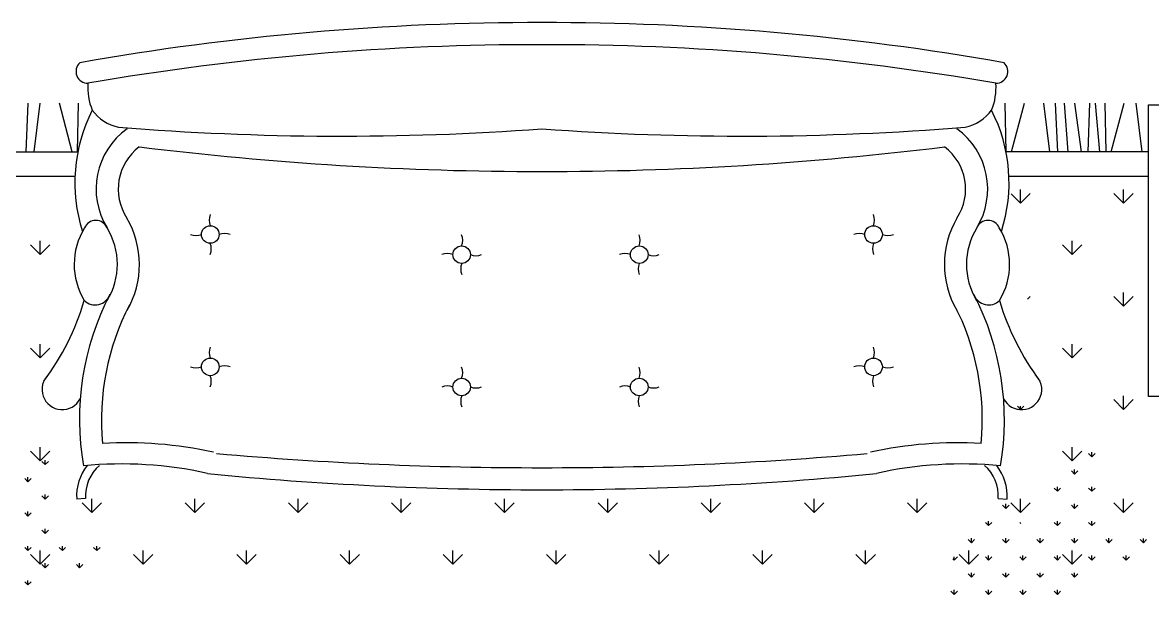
# Model space of a CAD drawing. Header units: inches. Extents: x 10.7 to 53.2, y 13 to 37.8.
# Drawn here: x 12.767 to 15.089, y 25.746 to 26.922 of the extents above; entities that cross this region are included whole.
import ezdxf

# ---------------------------------------------------------------- set-up
doc = ezdxf.new("R2010")
doc.units = ezdxf.units.IN
doc.header["$MEASUREMENT"] = 0
for name, color, linetype in [('02', 2, 'Continuous'), ('1', 1, 'Continuous'), ('4', 4, 'Continuous')]:
    doc.layers.add(name, color=color, linetype=linetype)

msp = doc.modelspace()

# ---------------------------------------------------------------- linework, layer by layer
at = {"layer": '02'}
for p, q in [((12.7738, 26.6567), (12.7782, 26.7567)), ((12.7902, 26.6567), (12.8025, 26.7567)), ((12.8687, 26.6567), (12.8424, 26.7567)), ((12.8795, 26.6567), (12.8817, 26.7567)), ((14.7887, 26.6567), (14.7866, 26.7567)), ((14.7995, 26.6567), (14.8258, 26.7567)), ((14.878, 26.6567), (14.8657, 26.7567)), ((14.8944, 26.6567), (14.89, 26.7567)), ((14.916, 26.6567), (14.9085, 26.7567)), ((14.9435, 26.6567), (14.9293, 26.7567)), ((14.9569, 26.6567), (14.9604, 26.7567)), ((14.9808, 26.6567), (14.9719, 26.7567)), ((14.9937, 26.6567), (14.9916, 26.7567)), ((15.0045, 26.6567), (15.0308, 26.7567)), ((15.0681, 26.6567), (15.0558, 26.7567)), ((12.5873, 26.6567), (12.8802, 26.6567)), ((15.0809, 26.6567), (14.788, 26.6567)), ((12.5873, 26.6067), (12.8742, 26.6067)), ((14.794, 26.6067), (15.0809, 26.6067)), ((12.8959, 25.9435), (12.8777, 25.9425)), ((14.7723, 25.9435), (14.7905, 25.9425))]:
    msp.add_line(p, q, dxfattribs=at)
msp.add_lwpolyline([(15.6809, 26.7531), (15.6809, 26.1531), (15.0809, 26.1531), (15.0809, 26.7531)], close=True, dxfattribs=at)
for centre in [(13.1524, 26.4864), (14.5158, 26.4864), (13.6692, 26.445), (14.0342, 26.445), (13.1524, 26.2142), (13.6692, 26.1729), (14.0342, 26.1729)]:
    msp.add_circle(centre, 0.0181, dxfattribs=at)
for centre, radius, start, end in [((13.824, 21.5343), 5.3879, 89.8928, 100.0464), ((13.8442, 21.5343), 5.3879, 79.9536, 90.1072), ((13.8239, 21.4707), 5.4061, 89.8918, 99.8294), ((13.8443, 21.4707), 5.4061, 80.1706, 90.1082), ((12.9005, 26.8217), 0.0242, 132.5041, 271.1708), ((14.7677, 26.8217), 0.0242, 268.8292, 47.4959), ((13.0197, 26.7879), 0.1191, 175.4, 202.6708), ((14.6485, 26.7879), 0.1191, 337.3292, 4.6), ((13.2023, 26.5927), 0.3283, 152.9589, 197.747), ((12.9827, 26.796), 0.0907, 216.5017, 258.0195), ((14.6855, 26.796), 0.0907, 281.9805, 323.4983), ((14.466, 26.5927), 0.3283, 342.253, 27.0411), ((13.07, 26.5799), 0.1523, 125.5992, 211.6458), ((13.4218, 32.3535), 5.6648, 265.3637, 274.1739), ((14.2464, 32.3535), 5.6648, 265.8261, 274.6363), ((14.5982, 26.5799), 0.1523, 328.3542, 54.4008), ((13.0716, 26.5799), 0.1085, 127.003, 213.2846), ((13.8315, 33.3636), 6.7476, 262.97544, 270.02238), ((13.8367, 33.3636), 6.7476, 269.97762, 277.02456), ((14.5966, 26.5799), 0.1085, 326.7154, 52.997), ((13.1824, 26.5159), 0.0321, 159.3152, 200.6848), ((14.4858, 26.5159), 0.0321, 339.3152, 20.6848), ((13.0155, 26.4249), 0.1429, 148.3098, 211.3116), ((12.9171, 26.4903), 0.0251, 22.6518, 157.3482), ((12.8185, 26.4249), 0.1429, 328.6884, 31.6902), ((12.8198, 26.4249), 0.187, 329.8537, 30.5102), ((14.8484, 26.4249), 0.187, 149.4898, 210.1463), ((14.8497, 26.4249), 0.1429, 148.3098, 211.3116), ((14.7511, 26.4903), 0.0251, 22.6518, 157.3482), ((14.6527, 26.4249), 0.1429, 328.6884, 31.6902), ((13.1229, 26.5164), 0.0321, 249.3152, 290.6848), ((13.1818, 26.4563), 0.0321, 69.3152, 110.6848), ((13.6391, 26.4745), 0.0321, 339.3152, 20.6848), ((14.0041, 26.4745), 0.0321, 339.3152, 20.6848), ((14.4864, 26.4563), 0.0321, 69.3152, 110.6848), ((14.5453, 26.5164), 0.0321, 249.3152, 290.6848), ((13.1223, 26.4569), 0.0321, 339.3152, 20.6848), ((14.5459, 26.4569), 0.0321, 159.3152, 200.6848), ((13.6397, 26.415), 0.0321, 69.3152, 110.6848), ((13.6986, 26.475), 0.0321, 249.3152, 290.6848), ((14.0047, 26.415), 0.0321, 69.3152, 110.6848), ((14.0637, 26.475), 0.0321, 249.3152, 290.6848), ((13.6992, 26.4155), 0.0321, 159.3152, 200.6848), ((14.0642, 26.4155), 0.0321, 159.3152, 200.6848), ((13.4431, 26.1057), 0.5597, 152.6326, 189.7399), ((12.9159, 26.3734), 0.0319, 225.3997, 341.0135), ((14.2251, 26.1057), 0.5597, 350.2601, 27.3674), ((14.7523, 26.3734), 0.0319, 198.9865, 314.6003), ((12.3907, 26.4992), 0.5242, 323.1791, 343.5356), ((13.4431, 26.1057), 0.5143, 152.6326, 185.4349), ((14.2251, 26.1057), 0.5143, 354.5651, 27.3674), ((15.2775, 26.4992), 0.5242, 196.4644, 216.8209), ((13.1824, 26.2437), 0.0321, 159.3152, 200.6848), ((12.8481, 26.1677), 0.0415, 132.7962, 332.8256), ((13.1229, 26.2443), 0.0321, 249.3152, 290.6848), ((13.1818, 26.1842), 0.0321, 69.3152, 110.6848), ((13.6391, 26.2023), 0.0321, 339.3152, 20.6848), ((14.0041, 26.2023), 0.0321, 339.3152, 20.6848), ((14.8201, 26.1677), 0.0415, 207.1744, 47.2038), ((13.1223, 26.1847), 0.0321, 339.3152, 20.6848), ((13.6397, 26.1428), 0.0321, 69.3152, 110.6848), ((14.0047, 26.1428), 0.0321, 69.3152, 110.6848), ((13.6992, 26.1434), 0.0321, 159.3152, 200.6848), ((13.6986, 26.2029), 0.0321, 249.3152, 290.6848), ((14.0642, 26.1434), 0.0321, 159.3152, 200.6848), ((14.0637, 26.2029), 0.0321, 249.3152, 290.6848), ((12.9775, 25.1945), 0.8637, 77.8816, 93.0774), ((14.6907, 25.1945), 0.8637, 86.9226, 102.1184), ((13.8305, 33.6319), 7.625, 264.99598, 270.02724), ((13.8377, 33.6319), 7.625, 269.97276, 275.00402), ((12.9691, 25.1927), 0.8219, 77.5266, 95.4175), ((12.9803, 25.9482), 0.0845, 131.3071, 183.1424), ((14.6991, 25.1927), 0.8219, 84.5825, 102.4734), ((14.6879, 25.9482), 0.0845, 356.8576, 48.6929), ((12.9803, 25.9482), 0.1027, 142.0609, 183.1424), ((13.8304, 33.0373), 7.0757, 264.45447, 270.02989), ((13.8378, 33.0373), 7.0757, 269.97011, 275.54553), ((14.6879, 25.9482), 0.1027, 356.8576, 37.9391)]:
    msp.add_arc(centre, radius, start, end, dxfattribs=at)
at = {"layer": '1'}
for p, q in [((14.8178, 26.5511), (14.7988, 26.5701)), ((14.8178, 26.5511), (14.8178, 26.5793)), ((14.8178, 26.5511), (14.8377, 26.571)), ((15.0299, 26.5511), (15.01, 26.571)), ((15.0299, 26.5511), (15.0299, 26.5793)), ((15.0299, 26.5511), (15.0498, 26.571)), ((12.8025, 26.4451), (12.7827, 26.4649)), ((12.8025, 26.4451), (12.8025, 26.4732)), ((12.8025, 26.4451), (12.8224, 26.4649)), ((14.9239, 26.4451), (14.904, 26.4649)), ((14.9239, 26.4451), (14.9239, 26.4732)), ((14.9239, 26.4451), (14.9438, 26.4649)), ((15.0299, 26.339), (15.0299, 26.3671)), ((14.832, 26.3532), (14.8377, 26.3589)), ((15.0299, 26.339), (15.01, 26.3589)), ((15.0299, 26.339), (15.0498, 26.3589)), ((12.8025, 26.2329), (12.7827, 26.2528)), ((12.8025, 26.2329), (12.8025, 26.2611)), ((12.8025, 26.2329), (12.8224, 26.2528)), ((14.9239, 26.2329), (14.904, 26.2528)), ((14.9239, 26.2329), (14.9239, 26.2611)), ((14.9239, 26.2329), (14.9438, 26.2528)), ((15.0299, 26.1269), (15.0299, 26.155)), ((14.8178, 26.1269), (14.8116, 26.1331)), ((14.8178, 26.1269), (14.8246, 26.1337)), ((14.8178, 26.1269), (14.8178, 26.1333)), ((15.0299, 26.1269), (15.01, 26.1468)), ((15.0299, 26.1269), (15.0498, 26.1468)), ((12.8025, 26.0208), (12.7827, 26.0407)), ((12.8025, 26.0208), (12.8025, 26.0489)), ((12.8025, 26.0208), (12.8224, 26.0407)), ((14.9239, 26.0208), (14.904, 26.0407)), ((14.9239, 26.0208), (14.9239, 26.0489)), ((14.9239, 26.0208), (14.9438, 26.0407)), ((14.9644, 26.0292), (14.9578, 26.0358)), ((14.9644, 26.0292), (14.9644, 26.0385)), ((14.9644, 26.0292), (14.9711, 26.0358)), ((12.813, 26.0132), (12.8063, 26.0198)), ((12.813, 26.0132), (12.813, 26.0226)), ((12.813, 26.0132), (12.8196, 26.0198)), ((14.9291, 25.9938), (14.9225, 26.0004)), ((14.9291, 25.9938), (14.9291, 26.0032)), ((14.9291, 25.9938), (14.9357, 26.0004)), ((12.7776, 25.9778), (12.771, 25.9845)), ((12.7776, 25.9778), (12.7776, 25.9872)), ((12.7776, 25.9778), (12.7842, 25.9845)), ((14.8937, 25.9584), (14.8937, 25.9678)), ((14.8937, 25.9584), (14.9004, 25.9651)), ((14.9644, 25.9584), (14.9578, 25.9651)), ((14.9644, 25.9584), (14.9644, 25.9678)), ((14.9644, 25.9584), (14.9711, 25.9651)), ((12.813, 25.9425), (12.8063, 25.9491)), ((12.813, 25.9425), (12.813, 25.9519)), ((12.813, 25.9425), (12.8196, 25.9491)), ((12.9086, 25.9147), (12.9086, 25.9429)), ((13.1207, 25.9147), (13.1207, 25.9429)), ((13.3329, 25.9147), (13.3329, 25.9429)), ((13.545, 25.9147), (13.545, 25.9429)), ((13.7571, 25.9147), (13.7571, 25.9429)), ((13.9693, 25.9147), (13.9693, 25.9429)), ((14.1814, 25.9147), (14.1814, 25.9429)), ((14.3935, 25.9147), (14.3935, 25.9429)), ((14.6057, 25.9147), (14.6057, 25.9429)), ((14.8178, 25.9147), (14.8178, 25.9429)), ((14.8937, 25.9584), (14.8874, 25.9648)), ((15.0299, 25.9147), (15.0299, 25.9429)), ((12.9086, 25.9147), (12.8887, 25.9346)), ((12.9086, 25.9147), (12.9285, 25.9346)), ((13.1207, 25.9147), (13.1009, 25.9346)), ((13.1207, 25.9147), (13.1406, 25.9346)), ((13.3329, 25.9147), (13.313, 25.9346)), ((13.3329, 25.9147), (13.3528, 25.9346)), ((13.545, 25.9147), (13.5251, 25.9346)), ((13.545, 25.9147), (13.5649, 25.9346)), ((13.7571, 25.9147), (13.7373, 25.9346)), ((13.7571, 25.9147), (13.777, 25.9346)), ((13.9693, 25.9147), (13.9494, 25.9346)), ((13.9693, 25.9147), (13.9892, 25.9346)), ((14.1814, 25.9147), (14.1615, 25.9346)), ((14.1814, 25.9147), (14.2013, 25.9346)), ((14.3935, 25.9147), (14.3736, 25.9346)), ((14.3935, 25.9147), (14.4134, 25.9346)), ((14.6057, 25.9147), (14.5858, 25.9346)), ((14.6057, 25.9147), (14.6256, 25.9346)), ((14.7877, 25.9231), (14.781, 25.9297)), ((14.7877, 25.9231), (14.7877, 25.9325)), ((14.7877, 25.9231), (14.7943, 25.9297)), ((14.8178, 25.9147), (14.7979, 25.9346)), ((14.8178, 25.9147), (14.8377, 25.9346)), ((14.9291, 25.9231), (14.9225, 25.9297)), ((14.9291, 25.9231), (14.9291, 25.9325)), ((14.9291, 25.9231), (14.9357, 25.9297)), ((15.0299, 25.9147), (15.01, 25.9346)), ((15.0299, 25.9147), (15.0498, 25.9346)), ((12.7776, 25.9071), (12.771, 25.9138)), ((12.7776, 25.9071), (12.7776, 25.9165)), ((12.7776, 25.9071), (12.7842, 25.9138)), ((14.7523, 25.8877), (14.7523, 25.8971)), ((14.8937, 25.8877), (14.8937, 25.8971)), ((14.9644, 25.8877), (14.9644, 25.8971)), ((12.813, 25.8718), (12.8063, 25.8784)), ((12.813, 25.8718), (12.813, 25.8811)), ((12.813, 25.8718), (12.8196, 25.8784)), ((14.7523, 25.8877), (14.7457, 25.8944)), ((14.7523, 25.8877), (14.7589, 25.8944)), ((14.8184, 25.8924), (14.8164, 25.8944)), ((14.8937, 25.8877), (14.8871, 25.8944)), ((14.8937, 25.8877), (14.9004, 25.8944)), ((14.9644, 25.8877), (14.9578, 25.8944)), ((14.9644, 25.8877), (14.9711, 25.8944)), ((14.717, 25.8524), (14.7103, 25.859)), ((14.717, 25.8524), (14.717, 25.8618)), ((14.717, 25.8524), (14.7236, 25.859)), ((14.7877, 25.8524), (14.781, 25.859)), ((14.7877, 25.8524), (14.7877, 25.8618)), ((14.7877, 25.8524), (14.7943, 25.859)), ((14.8584, 25.8524), (14.8517, 25.859)), ((14.8584, 25.8524), (14.8584, 25.8618)), ((14.8584, 25.8524), (14.865, 25.859)), ((14.9291, 25.8524), (14.9225, 25.859)), ((14.9291, 25.8524), (14.9291, 25.8618)), ((14.9291, 25.8524), (14.9357, 25.859)), ((14.9998, 25.8524), (14.9932, 25.859)), ((14.9998, 25.8524), (14.9998, 25.8618)), ((14.9998, 25.8524), (15.0064, 25.859)), ((15.0705, 25.8524), (15.0639, 25.859)), ((15.0705, 25.8524), (15.0705, 25.8614)), ((15.0705, 25.8524), (15.0771, 25.859)), ((12.7776, 25.8364), (12.771, 25.843)), ((12.7776, 25.8364), (12.7776, 25.8458)), ((12.7776, 25.8364), (12.7842, 25.843)), ((12.8025, 25.8087), (12.7827, 25.8286)), ((12.8025, 25.8087), (12.8025, 25.8368)), ((12.8025, 25.8087), (12.8224, 25.8286)), ((12.8483, 25.8364), (12.8417, 25.843)), ((12.8483, 25.8364), (12.8483, 25.8458)), ((12.8483, 25.8364), (12.855, 25.843)), ((12.919, 25.8364), (12.9124, 25.843)), ((12.919, 25.8364), (12.919, 25.8454)), ((12.919, 25.8364), (12.9257, 25.843)), ((13.0147, 25.8087), (12.9948, 25.8286)), ((13.0147, 25.8087), (13.0147, 25.8368)), ((13.0147, 25.8087), (13.0346, 25.8286)), ((13.2268, 25.8087), (13.2069, 25.8286)), ((13.2268, 25.8087), (13.2268, 25.8368)), ((13.2268, 25.8087), (13.2467, 25.8286)), ((13.4389, 25.8087), (13.4191, 25.8286)), ((13.4389, 25.8087), (13.4389, 25.8368)), ((13.4389, 25.8087), (13.4588, 25.8286)), ((13.6511, 25.8087), (13.6312, 25.8286)), ((13.6511, 25.8087), (13.6511, 25.8368)), ((13.6511, 25.8087), (13.671, 25.8286)), ((13.8632, 25.8087), (13.8433, 25.8286)), ((13.8632, 25.8087), (13.8632, 25.8368)), ((13.8632, 25.8087), (13.8831, 25.8286)), ((14.0753, 25.8087), (14.0554, 25.8286)), ((14.0753, 25.8087), (14.0753, 25.8368)), ((14.0753, 25.8087), (14.0952, 25.8286)), ((14.2875, 25.8087), (14.2676, 25.8286)), ((14.2875, 25.8087), (14.2875, 25.8368)), ((14.2875, 25.8087), (14.3074, 25.8286)), ((14.4996, 25.8087), (14.4797, 25.8286)), ((14.4996, 25.8087), (14.4996, 25.8368)), ((14.4996, 25.8087), (14.5195, 25.8286)), ((14.7117, 25.8087), (14.6918, 25.8286)), ((14.7117, 25.8087), (14.7117, 25.8368)), ((14.7117, 25.8087), (14.7316, 25.8286)), ((14.7523, 25.817), (14.7523, 25.8264)), ((14.823, 25.817), (14.823, 25.8264)), ((14.8937, 25.817), (14.8937, 25.8264)), ((14.9239, 25.8087), (14.904, 25.8286)), ((14.9239, 25.8087), (14.9239, 25.8368)), ((14.9239, 25.8087), (14.9438, 25.8286)), ((14.9644, 25.817), (14.9644, 25.8264)), ((15.0352, 25.817), (15.0352, 25.8264)), ((12.813, 25.8011), (12.8063, 25.8077)), ((12.813, 25.8011), (12.813, 25.8104)), ((12.813, 25.8011), (12.8196, 25.8077)), ((12.8837, 25.8011), (12.8771, 25.8077)), ((12.8837, 25.8011), (12.8837, 25.8104)), ((12.8837, 25.8011), (12.8903, 25.8077)), ((14.6816, 25.817), (14.6791, 25.8196)), ((14.6816, 25.817), (14.6882, 25.8237)), ((14.6816, 25.817), (14.6816, 25.8233)), ((14.7523, 25.817), (14.7457, 25.8237)), ((14.7523, 25.817), (14.7589, 25.8237)), ((14.823, 25.817), (14.8164, 25.8237)), ((14.823, 25.817), (14.8296, 25.8237)), ((14.8937, 25.817), (14.8871, 25.8237)), ((14.8937, 25.817), (14.9004, 25.8237)), ((14.9644, 25.817), (14.9578, 25.8237)), ((14.9644, 25.817), (14.9711, 25.8237)), ((15.0352, 25.817), (15.0285, 25.8237)), ((15.0352, 25.817), (15.0418, 25.8237)), ((14.717, 25.7817), (14.7103, 25.7883)), ((14.717, 25.7817), (14.717, 25.791)), ((14.717, 25.7817), (14.7236, 25.7883)), ((14.7877, 25.7817), (14.781, 25.7883)), ((14.7877, 25.7817), (14.7877, 25.791)), ((14.7877, 25.7817), (14.7943, 25.7883)), ((14.8584, 25.7817), (14.8517, 25.7883)), ((14.8584, 25.7817), (14.8584, 25.791)), ((14.8584, 25.7817), (14.865, 25.7883)), ((14.9291, 25.7817), (14.9225, 25.7883)), ((14.9291, 25.7817), (14.9291, 25.791)), ((14.9291, 25.7817), (14.9357, 25.7883)), ((12.7776, 25.7657), (12.771, 25.7723)), ((12.7776, 25.7657), (12.7776, 25.7751)), ((12.7776, 25.7657), (12.7842, 25.7723)), ((14.6816, 25.7463), (14.675, 25.7529)), ((14.6816, 25.7463), (14.6816, 25.7557)), ((14.6816, 25.7463), (14.6882, 25.7529)), ((14.7523, 25.7463), (14.7457, 25.7529)), ((14.7523, 25.7463), (14.7523, 25.7557)), ((14.7523, 25.7463), (14.7589, 25.7529)), ((14.823, 25.7463), (14.8164, 25.7529)), ((14.823, 25.7463), (14.823, 25.7557)), ((14.823, 25.7463), (14.8296, 25.7529)), ((14.8937, 25.7463), (14.8871, 25.7529)), ((14.8937, 25.7463), (14.8937, 25.7557)), ((14.8937, 25.7463), (14.9004, 25.7529))]:
    msp.add_line(p, q, dxfattribs=at)
at = {"layer": '4'}
msp.add_circle((14.5158, 26.2142), 0.0181, dxfattribs=at)
for centre, start, end in [((14.4858, 26.2437), 339.3152, 20.6848), ((14.4864, 26.1842), 69.3152, 110.6848), ((14.5453, 26.2443), 249.3152, 290.6848), ((14.5459, 26.1847), 159.3152, 200.6848)]:
    msp.add_arc(centre, 0.0321, start, end, dxfattribs=at)

doc.saveas('drawing.dxf')
